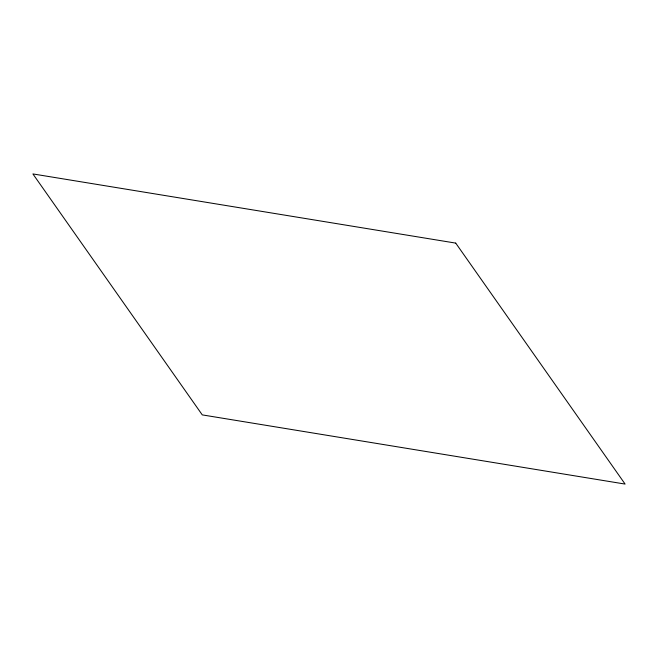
<?xml version="1.0" encoding="UTF-8"?>
<svg xmlns="http://www.w3.org/2000/svg" width="658" height="658" viewBox="0 0 658 658"><rect width="100%" height="100%" fill="white"/><g stroke="black" fill="none" stroke-linecap="round" stroke-linejoin="round"><path stroke-width="0.99" d="M455.723 243.106L32.9 173.926L202.277 414.894L625.1 484.074L455.723 243.106"/></g></svg>
